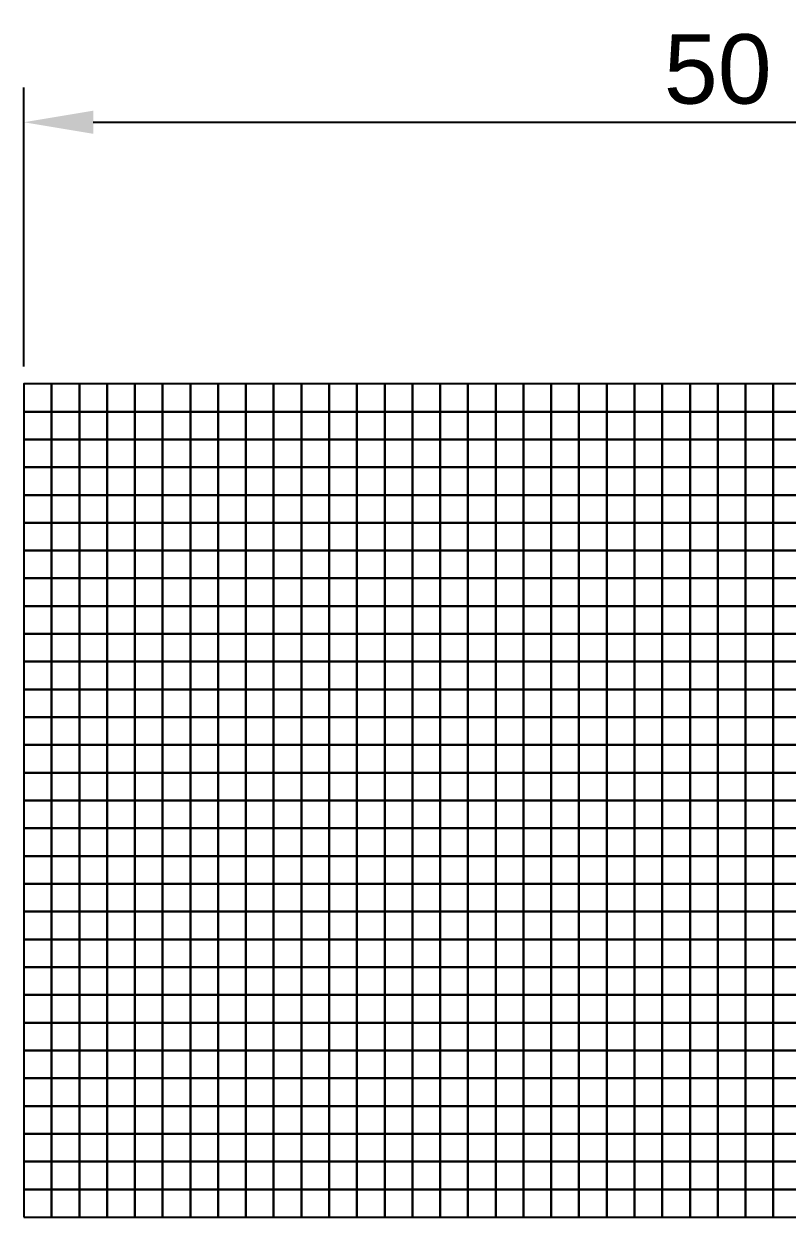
# Model space of a CAD drawing. Header units: millimetres. Extents: x -50 to 59, y 0 to 43.
# Drawn here: x -50 to -22.5, y 0 to 42.96 of the extents above; entities that cross this region are included whole.
import ezdxf

# ---------------------------------------------------------------- set-up
doc = ezdxf.new("R2010")
doc.units = ezdxf.units.MM
doc.layers.add('dims', color=9, linetype='Continuous')
doc.layers.add('soil_sand', color=2, linetype='Continuous')
doc.styles.get("Standard").update_dxf_attribs({"font": 'arial.ttf'})
doc.dimstyles.new('ISO-25', dxfattribs={"dimtxt": 2.5, "dimasz": 2.5, "dimexe": 1.25, "dimexo": 0.625, "dimtad": 1, "dimtxsty": 'Standard', "dimcen": 2.5, "dimadec": 0, "dimazin": 0, "dimtfac": 1, "dimtmove": 0, "dimatfit": 3, "dimfxl": 1, "dimarcsym": 0})

# ---------------------------------------------------------------- blocks, each defined once
blk = doc.blocks.new('*D3')
at = {"layer": 'Defpoints', "color": 0, "transparency": 16777216}
for p in [(0, 39.421), (-50, 30), (0, 30)]:
    blk.add_point(p, dxfattribs=at)
at = {"layer": 'dims', "color": 0, "lineweight": -2, "transparency": 16777216}
for p, q in [((-50, 30.625), (-50, 40.671)), ((0, 30.625), (0, 40.671)), ((-47.5, 39.421), (-2.5, 39.421))]:
    blk.add_line(p, q, dxfattribs=at)
at = {"layer": 'dims', "color": 0, "transparency": 16777216}
for points in [[(-47.5, 39.838), (-47.5, 39.004), (-50, 39.421)], [(-2.5, 39.838), (-2.5, 39.004), (0, 39.421)]]:
    blk.add_solid(points, dxfattribs=at)
at = {"layer": 'dims', "color": 0, "transparency": 16777216, "insert": (-25, 41.323), "char_height": 2.5, "attachment_point": 5}
blk.add_mtext('50', dxfattribs=at)

msp = doc.modelspace()

# ---------------------------------------------------------------- linework, layer by layer
at = {"layer": 'soil_sand'}
for points in [[(-50, 29), (-49, 29), (-49, 30), (-50, 30)], [(-49, 29), (-48, 29), (-48, 30), (-49, 30)], [(-48, 29), (-47, 29), (-47, 30), (-48, 30)], [(-47, 29), (-46, 29), (-46, 30), (-47, 30)], [(-46, 29), (-45, 29), (-45, 30), (-46, 30)], [(-45, 29), (-44, 29), (-44, 30), (-45, 30)], [(-44, 29), (-43, 29), (-43, 30), (-44, 30)], [(-43, 29), (-42, 29), (-42, 30), (-43, 30)], [(-42, 29), (-41, 29), (-41, 30), (-42, 30)], [(-41, 29), (-40, 29), (-40, 30), (-41, 30)], [(-40, 29), (-39, 29), (-39, 30), (-40, 30)], [(-39, 29), (-38, 29), (-38, 30), (-39, 30)], [(-38, 29), (-37, 29), (-37, 30), (-38, 30)], [(-37, 29), (-36, 29), (-36, 30), (-37, 30)], [(-36, 29), (-35, 29), (-35, 30), (-36, 30)], [(-35, 29), (-34, 29), (-34, 30), (-35, 30)], [(-34, 29), (-33, 29), (-33, 30), (-34, 30)], [(-33, 29), (-32, 29), (-32, 30), (-33, 30)], [(-32, 29), (-31, 29), (-31, 30), (-32, 30)], [(-31, 29), (-30, 29), (-30, 30), (-31, 30)], [(-30, 29), (-29, 29), (-29, 30), (-30, 30)], [(-29, 29), (-28, 29), (-28, 30), (-29, 30)], [(-28, 29), (-27, 29), (-27, 30), (-28, 30)], [(-27, 29), (-26, 29), (-26, 30), (-27, 30)], [(-26, 29), (-25, 29), (-25, 30), (-26, 30)], [(-25, 29), (-24, 29), (-24, 30), (-25, 30)], [(-24, 29), (-23, 29), (-23, 30), (-24, 30)], [(-23, 29), (-22, 29), (-22, 30), (-23, 30)], [(-50, 28), (-49, 28), (-49, 29), (-50, 29)], [(-49, 28), (-48, 28), (-48, 29), (-49, 29)], [(-48, 28), (-47, 28), (-47, 29), (-48, 29)], [(-47, 28), (-46, 28), (-46, 29), (-47, 29)], [(-46, 28), (-45, 28), (-45, 29), (-46, 29)], [(-45, 28), (-44, 28), (-44, 29), (-45, 29)], [(-44, 28), (-43, 28), (-43, 29), (-44, 29)], [(-43, 28), (-42, 28), (-42, 29), (-43, 29)], [(-42, 28), (-41, 28), (-41, 29), (-42, 29)], [(-41, 28), (-40, 28), (-40, 29), (-41, 29)], [(-40, 28), (-39, 28), (-39, 29), (-40, 29)], [(-39, 28), (-38, 28), (-38, 29), (-39, 29)], [(-38, 28), (-37, 28), (-37, 29), (-38, 29)], [(-37, 28), (-36, 28), (-36, 29), (-37, 29)], [(-36, 28), (-35, 28), (-35, 29), (-36, 29)], [(-35, 28), (-34, 28), (-34, 29), (-35, 29)], [(-34, 28), (-33, 28), (-33, 29), (-34, 29)], [(-33, 28), (-32, 28), (-32, 29), (-33, 29)], [(-32, 28), (-31, 28), (-31, 29), (-32, 29)], [(-31, 28), (-30, 28), (-30, 29), (-31, 29)], [(-30, 28), (-29, 28), (-29, 29), (-30, 29)], [(-29, 28), (-28, 28), (-28, 29), (-29, 29)], [(-28, 28), (-27, 28), (-27, 29), (-28, 29)], [(-27, 28), (-26, 28), (-26, 29), (-27, 29)], [(-26, 28), (-25, 28), (-25, 29), (-26, 29)], [(-25, 28), (-24, 28), (-24, 29), (-25, 29)], [(-24, 28), (-23, 28), (-23, 29), (-24, 29)], [(-23, 28), (-22, 28), (-22, 29), (-23, 29)], [(-50, 27), (-49, 27), (-49, 28), (-50, 28)], [(-49, 27), (-48, 27), (-48, 28), (-49, 28)], [(-48, 27), (-47, 27), (-47, 28), (-48, 28)], [(-47, 27), (-46, 27), (-46, 28), (-47, 28)], [(-46, 27), (-45, 27), (-45, 28), (-46, 28)], [(-45, 27), (-44, 27), (-44, 28), (-45, 28)], [(-44, 27), (-43, 27), (-43, 28), (-44, 28)], [(-43, 27), (-42, 27), (-42, 28), (-43, 28)], [(-42, 27), (-41, 27), (-41, 28), (-42, 28)], [(-41, 27), (-40, 27), (-40, 28), (-41, 28)], [(-40, 27), (-39, 27), (-39, 28), (-40, 28)], [(-39, 27), (-38, 27), (-38, 28), (-39, 28)], [(-38, 27), (-37, 27), (-37, 28), (-38, 28)], [(-37, 27), (-36, 27), (-36, 28), (-37, 28)], [(-36, 27), (-35, 27), (-35, 28), (-36, 28)], [(-35, 27), (-34, 27), (-34, 28), (-35, 28)], [(-34, 27), (-33, 27), (-33, 28), (-34, 28)], [(-33, 27), (-32, 27), (-32, 28), (-33, 28)], [(-32, 27), (-31, 27), (-31, 28), (-32, 28)], [(-31, 27), (-30, 27), (-30, 28), (-31, 28)], [(-30, 27), (-29, 27), (-29, 28), (-30, 28)], [(-29, 27), (-28, 27), (-28, 28), (-29, 28)], [(-28, 27), (-27, 27), (-27, 28), (-28, 28)], [(-27, 27), (-26, 27), (-26, 28), (-27, 28)], [(-26, 27), (-25, 27), (-25, 28), (-26, 28)], [(-25, 27), (-24, 27), (-24, 28), (-25, 28)], [(-24, 27), (-23, 27), (-23, 28), (-24, 28)], [(-23, 27), (-22, 27), (-22, 28), (-23, 28)], [(-50, 26), (-49, 26), (-49, 27), (-50, 27)], [(-49, 26), (-48, 26), (-48, 27), (-49, 27)], [(-48, 26), (-47, 26), (-47, 27), (-48, 27)], [(-47, 26), (-46, 26), (-46, 27), (-47, 27)], [(-46, 26), (-45, 26), (-45, 27), (-46, 27)], [(-45, 26), (-44, 26), (-44, 27), (-45, 27)], [(-44, 26), (-43, 26), (-43, 27), (-44, 27)], [(-43, 26), (-42, 26), (-42, 27), (-43, 27)], [(-42, 26), (-41, 26), (-41, 27), (-42, 27)], [(-41, 26), (-40, 26), (-40, 27), (-41, 27)], [(-40, 26), (-39, 26), (-39, 27), (-40, 27)], [(-39, 26), (-38, 26), (-38, 27), (-39, 27)], [(-38, 26), (-37, 26), (-37, 27), (-38, 27)], [(-37, 26), (-36, 26), (-36, 27), (-37, 27)], [(-36, 26), (-35, 26), (-35, 27), (-36, 27)], [(-35, 26), (-34, 26), (-34, 27), (-35, 27)], [(-34, 26), (-33, 26), (-33, 27), (-34, 27)], [(-33, 26), (-32, 26), (-32, 27), (-33, 27)], [(-32, 26), (-31, 26), (-31, 27), (-32, 27)], [(-31, 26), (-30, 26), (-30, 27), (-31, 27)], [(-30, 26), (-29, 26), (-29, 27), (-30, 27)], [(-29, 26), (-28, 26), (-28, 27), (-29, 27)], [(-28, 26), (-27, 26), (-27, 27), (-28, 27)], [(-27, 26), (-26, 26), (-26, 27), (-27, 27)], [(-26, 26), (-25, 26), (-25, 27), (-26, 27)], [(-25, 26), (-24, 26), (-24, 27), (-25, 27)], [(-24, 26), (-23, 26), (-23, 27), (-24, 27)], [(-23, 26), (-22, 26), (-22, 27), (-23, 27)], [(-50, 25), (-49, 25), (-49, 26), (-50, 26)], [(-49, 25), (-48, 25), (-48, 26), (-49, 26)], [(-48, 25), (-47, 25), (-47, 26), (-48, 26)], [(-47, 25), (-46, 25), (-46, 26), (-47, 26)], [(-46, 25), (-45, 25), (-45, 26), (-46, 26)], [(-45, 25), (-44, 25), (-44, 26), (-45, 26)], [(-44, 25), (-43, 25), (-43, 26), (-44, 26)], [(-43, 25), (-42, 25), (-42, 26), (-43, 26)], [(-42, 25), (-41, 25), (-41, 26), (-42, 26)], [(-41, 25), (-40, 25), (-40, 26), (-41, 26)], [(-40, 25), (-39, 25), (-39, 26), (-40, 26)], [(-39, 25), (-38, 25), (-38, 26), (-39, 26)], [(-38, 25), (-37, 25), (-37, 26), (-38, 26)], [(-37, 25), (-36, 25), (-36, 26), (-37, 26)], [(-36, 25), (-35, 25), (-35, 26), (-36, 26)], [(-35, 25), (-34, 25), (-34, 26), (-35, 26)], [(-34, 25), (-33, 25), (-33, 26), (-34, 26)], [(-33, 25), (-32, 25), (-32, 26), (-33, 26)], [(-32, 25), (-31, 25), (-31, 26), (-32, 26)], [(-31, 25), (-30, 25), (-30, 26), (-31, 26)], [(-30, 25), (-29, 25), (-29, 26), (-30, 26)], [(-29, 25), (-28, 25), (-28, 26), (-29, 26)], [(-28, 25), (-27, 25), (-27, 26), (-28, 26)], [(-27, 25), (-26, 25), (-26, 26), (-27, 26)], [(-26, 25), (-25, 25), (-25, 26), (-26, 26)], [(-25, 25), (-24, 25), (-24, 26), (-25, 26)], [(-24, 25), (-23, 25), (-23, 26), (-24, 26)], [(-23, 25), (-22, 25), (-22, 26), (-23, 26)], [(-50, 24), (-49, 24), (-49, 25), (-50, 25)], [(-49, 24), (-48, 24), (-48, 25), (-49, 25)], [(-48, 24), (-47, 24), (-47, 25), (-48, 25)], [(-47, 24), (-46, 24), (-46, 25), (-47, 25)], [(-46, 24), (-45, 24), (-45, 25), (-46, 25)], [(-45, 24), (-44, 24), (-44, 25), (-45, 25)], [(-44, 24), (-43, 24), (-43, 25), (-44, 25)], [(-43, 24), (-42, 24), (-42, 25), (-43, 25)], [(-42, 24), (-41, 24), (-41, 25), (-42, 25)], [(-41, 24), (-40, 24), (-40, 25), (-41, 25)], [(-40, 24), (-39, 24), (-39, 25), (-40, 25)], [(-39, 24), (-38, 24), (-38, 25), (-39, 25)], [(-38, 24), (-37, 24), (-37, 25), (-38, 25)], [(-37, 24), (-36, 24), (-36, 25), (-37, 25)], [(-36, 24), (-35, 24), (-35, 25), (-36, 25)], [(-35, 24), (-34, 24), (-34, 25), (-35, 25)], [(-34, 24), (-33, 24), (-33, 25), (-34, 25)], [(-33, 24), (-32, 24), (-32, 25), (-33, 25)], [(-32, 24), (-31, 24), (-31, 25), (-32, 25)], [(-31, 24), (-30, 24), (-30, 25), (-31, 25)], [(-30, 24), (-29, 24), (-29, 25), (-30, 25)], [(-29, 24), (-28, 24), (-28, 25), (-29, 25)], [(-28, 24), (-27, 24), (-27, 25), (-28, 25)], [(-27, 24), (-26, 24), (-26, 25), (-27, 25)], [(-26, 24), (-25, 24), (-25, 25), (-26, 25)], [(-25, 24), (-24, 24), (-24, 25), (-25, 25)], [(-24, 24), (-23, 24), (-23, 25), (-24, 25)], [(-23, 24), (-22, 24), (-22, 25), (-23, 25)], [(-50, 23), (-49, 23), (-49, 24), (-50, 24)], [(-49, 23), (-48, 23), (-48, 24), (-49, 24)], [(-48, 23), (-47, 23), (-47, 24), (-48, 24)], [(-47, 23), (-46, 23), (-46, 24), (-47, 24)], [(-46, 23), (-45, 23), (-45, 24), (-46, 24)], [(-45, 23), (-44, 23), (-44, 24), (-45, 24)], [(-44, 23), (-43, 23), (-43, 24), (-44, 24)], [(-43, 23), (-42, 23), (-42, 24), (-43, 24)], [(-42, 23), (-41, 23), (-41, 24), (-42, 24)], [(-41, 23), (-40, 23), (-40, 24), (-41, 24)], [(-40, 23), (-39, 23), (-39, 24), (-40, 24)], [(-39, 23), (-38, 23), (-38, 24), (-39, 24)], [(-38, 23), (-37, 23), (-37, 24), (-38, 24)], [(-37, 23), (-36, 23), (-36, 24), (-37, 24)], [(-36, 23), (-35, 23), (-35, 24), (-36, 24)], [(-35, 23), (-34, 23), (-34, 24), (-35, 24)], [(-34, 23), (-33, 23), (-33, 24), (-34, 24)], [(-33, 23), (-32, 23), (-32, 24), (-33, 24)], [(-32, 23), (-31, 23), (-31, 24), (-32, 24)], [(-31, 23), (-30, 23), (-30, 24), (-31, 24)], [(-30, 23), (-29, 23), (-29, 24), (-30, 24)], [(-29, 23), (-28, 23), (-28, 24), (-29, 24)], [(-28, 23), (-27, 23), (-27, 24), (-28, 24)], [(-27, 23), (-26, 23), (-26, 24), (-27, 24)], [(-26, 23), (-25, 23), (-25, 24), (-26, 24)], [(-25, 23), (-24, 23), (-24, 24), (-25, 24)], [(-24, 23), (-23, 23), (-23, 24), (-24, 24)], [(-23, 23), (-22, 23), (-22, 24), (-23, 24)], [(-50, 22), (-49, 22), (-49, 23), (-50, 23)], [(-49, 22), (-48, 22), (-48, 23), (-49, 23)], [(-48, 22), (-47, 22), (-47, 23), (-48, 23)], [(-47, 22), (-46, 22), (-46, 23), (-47, 23)], [(-46, 22), (-45, 22), (-45, 23), (-46, 23)], [(-45, 22), (-44, 22), (-44, 23), (-45, 23)], [(-44, 22), (-43, 22), (-43, 23), (-44, 23)], [(-43, 22), (-42, 22), (-42, 23), (-43, 23)], [(-42, 22), (-41, 22), (-41, 23), (-42, 23)], [(-41, 22), (-40, 22), (-40, 23), (-41, 23)], [(-40, 22), (-39, 22), (-39, 23), (-40, 23)], [(-39, 22), (-38, 22), (-38, 23), (-39, 23)], [(-38, 22), (-37, 22), (-37, 23), (-38, 23)], [(-37, 22), (-36, 22), (-36, 23), (-37, 23)], [(-36, 22), (-35, 22), (-35, 23), (-36, 23)], [(-35, 22), (-34, 22), (-34, 23), (-35, 23)], [(-34, 22), (-33, 22), (-33, 23), (-34, 23)], [(-33, 22), (-32, 22), (-32, 23), (-33, 23)], [(-32, 22), (-31, 22), (-31, 23), (-32, 23)], [(-31, 22), (-30, 22), (-30, 23), (-31, 23)], [(-30, 22), (-29, 22), (-29, 23), (-30, 23)], [(-29, 22), (-28, 22), (-28, 23), (-29, 23)], [(-28, 22), (-27, 22), (-27, 23), (-28, 23)], [(-27, 22), (-26, 22), (-26, 23), (-27, 23)], [(-26, 22), (-25, 22), (-25, 23), (-26, 23)], [(-25, 22), (-24, 22), (-24, 23), (-25, 23)], [(-24, 22), (-23, 22), (-23, 23), (-24, 23)], [(-23, 22), (-22, 22), (-22, 23), (-23, 23)], [(-50, 21), (-49, 21), (-49, 22), (-50, 22)], [(-49, 21), (-48, 21), (-48, 22), (-49, 22)], [(-48, 21), (-47, 21), (-47, 22), (-48, 22)], [(-47, 21), (-46, 21), (-46, 22), (-47, 22)], [(-46, 21), (-45, 21), (-45, 22), (-46, 22)], [(-45, 21), (-44, 21), (-44, 22), (-45, 22)], [(-44, 21), (-43, 21), (-43, 22), (-44, 22)], [(-43, 21), (-42, 21), (-42, 22), (-43, 22)], [(-42, 21), (-41, 21), (-41, 22), (-42, 22)], [(-41, 21), (-40, 21), (-40, 22), (-41, 22)], [(-40, 21), (-39, 21), (-39, 22), (-40, 22)], [(-39, 21), (-38, 21), (-38, 22), (-39, 22)], [(-38, 21), (-37, 21), (-37, 22), (-38, 22)], [(-37, 21), (-36, 21), (-36, 22), (-37, 22)], [(-36, 21), (-35, 21), (-35, 22), (-36, 22)], [(-35, 21), (-34, 21), (-34, 22), (-35, 22)], [(-34, 21), (-33, 21), (-33, 22), (-34, 22)], [(-33, 21), (-32, 21), (-32, 22), (-33, 22)], [(-32, 21), (-31, 21), (-31, 22), (-32, 22)], [(-31, 21), (-30, 21), (-30, 22), (-31, 22)], [(-30, 21), (-29, 21), (-29, 22), (-30, 22)], [(-29, 21), (-28, 21), (-28, 22), (-29, 22)], [(-28, 21), (-27, 21), (-27, 22), (-28, 22)], [(-27, 21), (-26, 21), (-26, 22), (-27, 22)], [(-26, 21), (-25, 21), (-25, 22), (-26, 22)], [(-25, 21), (-24, 21), (-24, 22), (-25, 22)], [(-24, 21), (-23, 21), (-23, 22), (-24, 22)], [(-23, 21), (-22, 21), (-22, 22), (-23, 22)], [(-50, 20), (-49, 20), (-49, 21), (-50, 21)], [(-49, 20), (-48, 20), (-48, 21), (-49, 21)], [(-48, 20), (-47, 20), (-47, 21), (-48, 21)], [(-47, 20), (-46, 20), (-46, 21), (-47, 21)], [(-46, 20), (-45, 20), (-45, 21), (-46, 21)], [(-45, 20), (-44, 20), (-44, 21), (-45, 21)], [(-44, 20), (-43, 20), (-43, 21), (-44, 21)], [(-43, 20), (-42, 20), (-42, 21), (-43, 21)], [(-42, 20), (-41, 20), (-41, 21), (-42, 21)], [(-41, 20), (-40, 20), (-40, 21), (-41, 21)], [(-40, 20), (-39, 20), (-39, 21), (-40, 21)], [(-39, 20), (-38, 20), (-38, 21), (-39, 21)], [(-38, 20), (-37, 20), (-37, 21), (-38, 21)], [(-37, 20), (-36, 20), (-36, 21), (-37, 21)], [(-36, 20), (-35, 20), (-35, 21), (-36, 21)], [(-35, 20), (-34, 20), (-34, 21), (-35, 21)], [(-34, 20), (-33, 20), (-33, 21), (-34, 21)], [(-33, 20), (-32, 20), (-32, 21), (-33, 21)], [(-32, 20), (-31, 20), (-31, 21), (-32, 21)], [(-31, 20), (-30, 20), (-30, 21), (-31, 21)], [(-30, 20), (-29, 20), (-29, 21), (-30, 21)], [(-29, 20), (-28, 20), (-28, 21), (-29, 21)], [(-28, 20), (-27, 20), (-27, 21), (-28, 21)], [(-27, 20), (-26, 20), (-26, 21), (-27, 21)], [(-26, 20), (-25, 20), (-25, 21), (-26, 21)], [(-25, 20), (-24, 20), (-24, 21), (-25, 21)], [(-24, 20), (-23, 20), (-23, 21), (-24, 21)], [(-23, 20), (-22, 20), (-22, 21), (-23, 21)], [(-50, 19), (-49, 19), (-49, 20), (-50, 20)], [(-49, 19), (-48, 19), (-48, 20), (-49, 20)], [(-48, 19), (-47, 19), (-47, 20), (-48, 20)], [(-47, 19), (-46, 19), (-46, 20), (-47, 20)], [(-46, 19), (-45, 19), (-45, 20), (-46, 20)], [(-45, 19), (-44, 19), (-44, 20), (-45, 20)], [(-44, 19), (-43, 19), (-43, 20), (-44, 20)], [(-43, 19), (-42, 19), (-42, 20), (-43, 20)], [(-42, 19), (-41, 19), (-41, 20), (-42, 20)], [(-41, 19), (-40, 19), (-40, 20), (-41, 20)], [(-40, 19), (-39, 19), (-39, 20), (-40, 20)], [(-39, 19), (-38, 19), (-38, 20), (-39, 20)], [(-38, 19), (-37, 19), (-37, 20), (-38, 20)], [(-37, 19), (-36, 19), (-36, 20), (-37, 20)], [(-36, 19), (-35, 19), (-35, 20), (-36, 20)], [(-35, 19), (-34, 19), (-34, 20), (-35, 20)], [(-34, 19), (-33, 19), (-33, 20), (-34, 20)], [(-33, 19), (-32, 19), (-32, 20), (-33, 20)], [(-32, 19), (-31, 19), (-31, 20), (-32, 20)], [(-31, 19), (-30, 19), (-30, 20), (-31, 20)], [(-30, 19), (-29, 19), (-29, 20), (-30, 20)], [(-29, 19), (-28, 19), (-28, 20), (-29, 20)], [(-28, 19), (-27, 19), (-27, 20), (-28, 20)], [(-27, 19), (-26, 19), (-26, 20), (-27, 20)], [(-26, 19), (-25, 19), (-25, 20), (-26, 20)], [(-25, 19), (-24, 19), (-24, 20), (-25, 20)], [(-24, 19), (-23, 19), (-23, 20), (-24, 20)], [(-23, 19), (-22, 19), (-22, 20), (-23, 20)], [(-50, 18), (-49, 18), (-49, 19), (-50, 19)], [(-49, 18), (-48, 18), (-48, 19), (-49, 19)], [(-48, 18), (-47, 18), (-47, 19), (-48, 19)], [(-47, 18), (-46, 18), (-46, 19), (-47, 19)], [(-46, 18), (-45, 18), (-45, 19), (-46, 19)], [(-45, 18), (-44, 18), (-44, 19), (-45, 19)], [(-44, 18), (-43, 18), (-43, 19), (-44, 19)], [(-43, 18), (-42, 18), (-42, 19), (-43, 19)], [(-42, 18), (-41, 18), (-41, 19), (-42, 19)], [(-41, 18), (-40, 18), (-40, 19), (-41, 19)], [(-40, 18), (-39, 18), (-39, 19), (-40, 19)], [(-39, 18), (-38, 18), (-38, 19), (-39, 19)], [(-38, 18), (-37, 18), (-37, 19), (-38, 19)], [(-37, 18), (-36, 18), (-36, 19), (-37, 19)], [(-36, 18), (-35, 18), (-35, 19), (-36, 19)], [(-35, 18), (-34, 18), (-34, 19), (-35, 19)], [(-34, 18), (-33, 18), (-33, 19), (-34, 19)], [(-33, 18), (-32, 18), (-32, 19), (-33, 19)], [(-32, 18), (-31, 18), (-31, 19), (-32, 19)], [(-31, 18), (-30, 18), (-30, 19), (-31, 19)], [(-30, 18), (-29, 18), (-29, 19), (-30, 19)], [(-29, 18), (-28, 18), (-28, 19), (-29, 19)], [(-28, 18), (-27, 18), (-27, 19), (-28, 19)], [(-27, 18), (-26, 18), (-26, 19), (-27, 19)], [(-26, 18), (-25, 18), (-25, 19), (-26, 19)], [(-25, 18), (-24, 18), (-24, 19), (-25, 19)], [(-24, 18), (-23, 18), (-23, 19), (-24, 19)], [(-23, 18), (-22, 18), (-22, 19), (-23, 19)], [(-50, 17), (-49, 17), (-49, 18), (-50, 18)], [(-49, 17), (-48, 17), (-48, 18), (-49, 18)], [(-48, 17), (-47, 17), (-47, 18), (-48, 18)], [(-47, 17), (-46, 17), (-46, 18), (-47, 18)], [(-46, 17), (-45, 17), (-45, 18), (-46, 18)], [(-45, 17), (-44, 17), (-44, 18), (-45, 18)], [(-44, 17), (-43, 17), (-43, 18), (-44, 18)], [(-43, 17), (-42, 17), (-42, 18), (-43, 18)], [(-42, 17), (-41, 17), (-41, 18), (-42, 18)], [(-41, 17), (-40, 17), (-40, 18), (-41, 18)], [(-40, 17), (-39, 17), (-39, 18), (-40, 18)], [(-39, 17), (-38, 17), (-38, 18), (-39, 18)], [(-38, 17), (-37, 17), (-37, 18), (-38, 18)], [(-37, 17), (-36, 17), (-36, 18), (-37, 18)], [(-36, 17), (-35, 17), (-35, 18), (-36, 18)], [(-35, 17), (-34, 17), (-34, 18), (-35, 18)], [(-34, 17), (-33, 17), (-33, 18), (-34, 18)], [(-33, 17), (-32, 17), (-32, 18), (-33, 18)], [(-32, 17), (-31, 17), (-31, 18), (-32, 18)], [(-31, 17), (-30, 17), (-30, 18), (-31, 18)], [(-30, 17), (-29, 17), (-29, 18), (-30, 18)], [(-29, 17), (-28, 17), (-28, 18), (-29, 18)], [(-28, 17), (-27, 17), (-27, 18), (-28, 18)], [(-27, 17), (-26, 17), (-26, 18), (-27, 18)], [(-26, 17), (-25, 17), (-25, 18), (-26, 18)], [(-25, 17), (-24, 17), (-24, 18), (-25, 18)], [(-24, 17), (-23, 17), (-23, 18), (-24, 18)], [(-23, 17), (-22, 17), (-22, 18), (-23, 18)], [(-50, 16), (-49, 16), (-49, 17), (-50, 17)], [(-49, 16), (-48, 16), (-48, 17), (-49, 17)], [(-48, 16), (-47, 16), (-47, 17), (-48, 17)], [(-47, 16), (-46, 16), (-46, 17), (-47, 17)], [(-46, 16), (-45, 16), (-45, 17), (-46, 17)], [(-45, 16), (-44, 16), (-44, 17), (-45, 17)], [(-44, 16), (-43, 16), (-43, 17), (-44, 17)], [(-43, 16), (-42, 16), (-42, 17), (-43, 17)], [(-42, 16), (-41, 16), (-41, 17), (-42, 17)], [(-41, 16), (-40, 16), (-40, 17), (-41, 17)], [(-40, 16), (-39, 16), (-39, 17), (-40, 17)], [(-39, 16), (-38, 16), (-38, 17), (-39, 17)], [(-38, 16), (-37, 16), (-37, 17), (-38, 17)], [(-37, 16), (-36, 16), (-36, 17), (-37, 17)], [(-36, 16), (-35, 16), (-35, 17), (-36, 17)], [(-35, 16), (-34, 16), (-34, 17), (-35, 17)], [(-34, 16), (-33, 16), (-33, 17), (-34, 17)], [(-33, 16), (-32, 16), (-32, 17), (-33, 17)], [(-32, 16), (-31, 16), (-31, 17), (-32, 17)], [(-31, 16), (-30, 16), (-30, 17), (-31, 17)], [(-30, 16), (-29, 16), (-29, 17), (-30, 17)], [(-29, 16), (-28, 16), (-28, 17), (-29, 17)], [(-28, 16), (-27, 16), (-27, 17), (-28, 17)], [(-27, 16), (-26, 16), (-26, 17), (-27, 17)], [(-26, 16), (-25, 16), (-25, 17), (-26, 17)], [(-25, 16), (-24, 16), (-24, 17), (-25, 17)], [(-24, 16), (-23, 16), (-23, 17), (-24, 17)], [(-23, 16), (-22, 16), (-22, 17), (-23, 17)], [(-50, 15), (-49, 15), (-49, 16), (-50, 16)], [(-49, 15), (-48, 15), (-48, 16), (-49, 16)], [(-48, 15), (-47, 15), (-47, 16), (-48, 16)], [(-47, 15), (-46, 15), (-46, 16), (-47, 16)], [(-46, 15), (-45, 15), (-45, 16), (-46, 16)], [(-45, 15), (-44, 15), (-44, 16), (-45, 16)], [(-44, 15), (-43, 15), (-43, 16), (-44, 16)], [(-43, 15), (-42, 15), (-42, 16), (-43, 16)], [(-42, 15), (-41, 15), (-41, 16), (-42, 16)], [(-41, 15), (-40, 15), (-40, 16), (-41, 16)], [(-40, 15), (-39, 15), (-39, 16), (-40, 16)], [(-39, 15), (-38, 15), (-38, 16), (-39, 16)], [(-38, 15), (-37, 15), (-37, 16), (-38, 16)], [(-37, 15), (-36, 15), (-36, 16), (-37, 16)], [(-36, 15), (-35, 15), (-35, 16), (-36, 16)], [(-35, 15), (-34, 15), (-34, 16), (-35, 16)], [(-34, 15), (-33, 15), (-33, 16), (-34, 16)], [(-33, 15), (-32, 15), (-32, 16), (-33, 16)], [(-32, 15), (-31, 15), (-31, 16), (-32, 16)], [(-31, 15), (-30, 15), (-30, 16), (-31, 16)], [(-30, 15), (-29, 15), (-29, 16), (-30, 16)], [(-29, 15), (-28, 15), (-28, 16), (-29, 16)], [(-28, 15), (-27, 15), (-27, 16), (-28, 16)], [(-27, 15), (-26, 15), (-26, 16), (-27, 16)], [(-26, 15), (-25, 15), (-25, 16), (-26, 16)], [(-25, 15), (-24, 15), (-24, 16), (-25, 16)], [(-24, 15), (-23, 15), (-23, 16), (-24, 16)], [(-23, 15), (-22, 15), (-22, 16), (-23, 16)], [(-50, 14), (-49, 14), (-49, 15), (-50, 15)], [(-49, 14), (-48, 14), (-48, 15), (-49, 15)], [(-48, 14), (-47, 14), (-47, 15), (-48, 15)], [(-47, 14), (-46, 14), (-46, 15), (-47, 15)], [(-46, 14), (-45, 14), (-45, 15), (-46, 15)], [(-45, 14), (-44, 14), (-44, 15), (-45, 15)], [(-44, 14), (-43, 14), (-43, 15), (-44, 15)], [(-43, 14), (-42, 14), (-42, 15), (-43, 15)], [(-42, 14), (-41, 14), (-41, 15), (-42, 15)], [(-41, 14), (-40, 14), (-40, 15), (-41, 15)], [(-40, 14), (-39, 14), (-39, 15), (-40, 15)], [(-39, 14), (-38, 14), (-38, 15), (-39, 15)], [(-38, 14), (-37, 14), (-37, 15), (-38, 15)], [(-37, 14), (-36, 14), (-36, 15), (-37, 15)], [(-36, 14), (-35, 14), (-35, 15), (-36, 15)], [(-35, 14), (-34, 14), (-34, 15), (-35, 15)], [(-34, 14), (-33, 14), (-33, 15), (-34, 15)], [(-33, 14), (-32, 14), (-32, 15), (-33, 15)], [(-32, 14), (-31, 14), (-31, 15), (-32, 15)], [(-31, 14), (-30, 14), (-30, 15), (-31, 15)], [(-30, 14), (-29, 14), (-29, 15), (-30, 15)], [(-29, 14), (-28, 14), (-28, 15), (-29, 15)], [(-28, 14), (-27, 14), (-27, 15), (-28, 15)], [(-27, 14), (-26, 14), (-26, 15), (-27, 15)], [(-26, 14), (-25, 14), (-25, 15), (-26, 15)], [(-25, 14), (-24, 14), (-24, 15), (-25, 15)], [(-24, 14), (-23, 14), (-23, 15), (-24, 15)], [(-23, 14), (-22, 14), (-22, 15), (-23, 15)], [(-50, 13), (-49, 13), (-49, 14), (-50, 14)], [(-49, 13), (-48, 13), (-48, 14), (-49, 14)], [(-48, 13), (-47, 13), (-47, 14), (-48, 14)], [(-47, 13), (-46, 13), (-46, 14), (-47, 14)], [(-46, 13), (-45, 13), (-45, 14), (-46, 14)], [(-45, 13), (-44, 13), (-44, 14), (-45, 14)], [(-44, 13), (-43, 13), (-43, 14), (-44, 14)], [(-43, 13), (-42, 13), (-42, 14), (-43, 14)], [(-42, 13), (-41, 13), (-41, 14), (-42, 14)], [(-41, 13), (-40, 13), (-40, 14), (-41, 14)], [(-40, 13), (-39, 13), (-39, 14), (-40, 14)], [(-39, 13), (-38, 13), (-38, 14), (-39, 14)], [(-38, 13), (-37, 13), (-37, 14), (-38, 14)], [(-37, 13), (-36, 13), (-36, 14), (-37, 14)], [(-36, 13), (-35, 13), (-35, 14), (-36, 14)], [(-35, 13), (-34, 13), (-34, 14), (-35, 14)], [(-34, 13), (-33, 13), (-33, 14), (-34, 14)], [(-33, 13), (-32, 13), (-32, 14), (-33, 14)], [(-32, 13), (-31, 13), (-31, 14), (-32, 14)], [(-31, 13), (-30, 13), (-30, 14), (-31, 14)], [(-30, 13), (-29, 13), (-29, 14), (-30, 14)], [(-29, 13), (-28, 13), (-28, 14), (-29, 14)], [(-28, 13), (-27, 13), (-27, 14), (-28, 14)], [(-27, 13), (-26, 13), (-26, 14), (-27, 14)], [(-26, 13), (-25, 13), (-25, 14), (-26, 14)], [(-25, 13), (-24, 13), (-24, 14), (-25, 14)], [(-24, 13), (-23, 13), (-23, 14), (-24, 14)], [(-23, 13), (-22, 13), (-22, 14), (-23, 14)], [(-50, 12), (-49, 12), (-49, 13), (-50, 13)], [(-49, 12), (-48, 12), (-48, 13), (-49, 13)], [(-48, 12), (-47, 12), (-47, 13), (-48, 13)], [(-47, 12), (-46, 12), (-46, 13), (-47, 13)], [(-46, 12), (-45, 12), (-45, 13), (-46, 13)], [(-45, 12), (-44, 12), (-44, 13), (-45, 13)], [(-44, 12), (-43, 12), (-43, 13), (-44, 13)], [(-43, 12), (-42, 12), (-42, 13), (-43, 13)], [(-42, 12), (-41, 12), (-41, 13), (-42, 13)], [(-41, 12), (-40, 12), (-40, 13), (-41, 13)], [(-40, 12), (-39, 12), (-39, 13), (-40, 13)], [(-39, 12), (-38, 12), (-38, 13), (-39, 13)], [(-38, 12), (-37, 12), (-37, 13), (-38, 13)], [(-37, 12), (-36, 12), (-36, 13), (-37, 13)], [(-36, 12), (-35, 12), (-35, 13), (-36, 13)], [(-35, 12), (-34, 12), (-34, 13), (-35, 13)], [(-34, 12), (-33, 12), (-33, 13), (-34, 13)], [(-33, 12), (-32, 12), (-32, 13), (-33, 13)], [(-32, 12), (-31, 12), (-31, 13), (-32, 13)], [(-31, 12), (-30, 12), (-30, 13), (-31, 13)], [(-30, 12), (-29, 12), (-29, 13), (-30, 13)], [(-29, 12), (-28, 12), (-28, 13), (-29, 13)], [(-28, 12), (-27, 12), (-27, 13), (-28, 13)], [(-27, 12), (-26, 12), (-26, 13), (-27, 13)], [(-26, 12), (-25, 12), (-25, 13), (-26, 13)], [(-25, 12), (-24, 12), (-24, 13), (-25, 13)], [(-24, 12), (-23, 12), (-23, 13), (-24, 13)], [(-23, 12), (-22, 12), (-22, 13), (-23, 13)], [(-50, 11), (-49, 11), (-49, 12), (-50, 12)], [(-49, 11), (-48, 11), (-48, 12), (-49, 12)], [(-48, 11), (-47, 11), (-47, 12), (-48, 12)], [(-47, 11), (-46, 11), (-46, 12), (-47, 12)], [(-46, 11), (-45, 11), (-45, 12), (-46, 12)], [(-45, 11), (-44, 11), (-44, 12), (-45, 12)], [(-44, 11), (-43, 11), (-43, 12), (-44, 12)], [(-43, 11), (-42, 11), (-42, 12), (-43, 12)], [(-42, 11), (-41, 11), (-41, 12), (-42, 12)], [(-41, 11), (-40, 11), (-40, 12), (-41, 12)], [(-40, 11), (-39, 11), (-39, 12), (-40, 12)], [(-39, 11), (-38, 11), (-38, 12), (-39, 12)], [(-38, 11), (-37, 11), (-37, 12), (-38, 12)], [(-37, 11), (-36, 11), (-36, 12), (-37, 12)], [(-36, 11), (-35, 11), (-35, 12), (-36, 12)], [(-35, 11), (-34, 11), (-34, 12), (-35, 12)], [(-34, 11), (-33, 11), (-33, 12), (-34, 12)], [(-33, 11), (-32, 11), (-32, 12), (-33, 12)], [(-32, 11), (-31, 11), (-31, 12), (-32, 12)], [(-31, 11), (-30, 11), (-30, 12), (-31, 12)], [(-30, 11), (-29, 11), (-29, 12), (-30, 12)], [(-29, 11), (-28, 11), (-28, 12), (-29, 12)], [(-28, 11), (-27, 11), (-27, 12), (-28, 12)], [(-27, 11), (-26, 11), (-26, 12), (-27, 12)], [(-26, 11), (-25, 11), (-25, 12), (-26, 12)], [(-25, 11), (-24, 11), (-24, 12), (-25, 12)], [(-24, 11), (-23, 11), (-23, 12), (-24, 12)], [(-23, 11), (-22, 11), (-22, 12), (-23, 12)], [(-50, 10), (-49, 10), (-49, 11), (-50, 11)], [(-49, 10), (-48, 10), (-48, 11), (-49, 11)], [(-48, 10), (-47, 10), (-47, 11), (-48, 11)], [(-47, 10), (-46, 10), (-46, 11), (-47, 11)], [(-46, 10), (-45, 10), (-45, 11), (-46, 11)], [(-45, 10), (-44, 10), (-44, 11), (-45, 11)], [(-44, 10), (-43, 10), (-43, 11), (-44, 11)], [(-43, 10), (-42, 10), (-42, 11), (-43, 11)], [(-42, 10), (-41, 10), (-41, 11), (-42, 11)], [(-41, 10), (-40, 10), (-40, 11), (-41, 11)], [(-40, 10), (-39, 10), (-39, 11), (-40, 11)], [(-39, 10), (-38, 10), (-38, 11), (-39, 11)], [(-38, 10), (-37, 10), (-37, 11), (-38, 11)], [(-37, 10), (-36, 10), (-36, 11), (-37, 11)], [(-36, 10), (-35, 10), (-35, 11), (-36, 11)], [(-35, 10), (-34, 10), (-34, 11), (-35, 11)], [(-34, 10), (-33, 10), (-33, 11), (-34, 11)], [(-33, 10), (-32, 10), (-32, 11), (-33, 11)], [(-32, 10), (-31, 10), (-31, 11), (-32, 11)], [(-31, 10), (-30, 10), (-30, 11), (-31, 11)], [(-30, 10), (-29, 10), (-29, 11), (-30, 11)], [(-29, 10), (-28, 10), (-28, 11), (-29, 11)], [(-28, 10), (-27, 10), (-27, 11), (-28, 11)], [(-27, 10), (-26, 10), (-26, 11), (-27, 11)], [(-26, 10), (-25, 10), (-25, 11), (-26, 11)], [(-25, 10), (-24, 10), (-24, 11), (-25, 11)], [(-24, 10), (-23, 10), (-23, 11), (-24, 11)], [(-23, 10), (-22, 10), (-22, 11), (-23, 11)], [(-50, 9), (-49, 9), (-49, 10), (-50, 10)], [(-49, 9), (-48, 9), (-48, 10), (-49, 10)], [(-48, 9), (-47, 9), (-47, 10), (-48, 10)], [(-47, 9), (-46, 9), (-46, 10), (-47, 10)], [(-46, 9), (-45, 9), (-45, 10), (-46, 10)], [(-45, 9), (-44, 9), (-44, 10), (-45, 10)], [(-44, 9), (-43, 9), (-43, 10), (-44, 10)], [(-43, 9), (-42, 9), (-42, 10), (-43, 10)], [(-42, 9), (-41, 9), (-41, 10), (-42, 10)], [(-41, 9), (-40, 9), (-40, 10), (-41, 10)], [(-40, 9), (-39, 9), (-39, 10), (-40, 10)], [(-39, 9), (-38, 9), (-38, 10), (-39, 10)], [(-38, 9), (-37, 9), (-37, 10), (-38, 10)], [(-37, 9), (-36, 9), (-36, 10), (-37, 10)], [(-36, 9), (-35, 9), (-35, 10), (-36, 10)], [(-35, 9), (-34, 9), (-34, 10), (-35, 10)], [(-34, 9), (-33, 9), (-33, 10), (-34, 10)], [(-33, 9), (-32, 9), (-32, 10), (-33, 10)], [(-32, 9), (-31, 9), (-31, 10), (-32, 10)], [(-31, 9), (-30, 9), (-30, 10), (-31, 10)], [(-30, 9), (-29, 9), (-29, 10), (-30, 10)], [(-29, 9), (-28, 9), (-28, 10), (-29, 10)], [(-28, 9), (-27, 9), (-27, 10), (-28, 10)], [(-27, 9), (-26, 9), (-26, 10), (-27, 10)], [(-26, 9), (-25, 9), (-25, 10), (-26, 10)], [(-25, 9), (-24, 9), (-24, 10), (-25, 10)], [(-24, 9), (-23, 9), (-23, 10), (-24, 10)], [(-23, 9), (-22, 9), (-22, 10), (-23, 10)], [(-50, 8), (-49, 8), (-49, 9), (-50, 9)], [(-49, 8), (-48, 8), (-48, 9), (-49, 9)], [(-48, 8), (-47, 8), (-47, 9), (-48, 9)], [(-47, 8), (-46, 8), (-46, 9), (-47, 9)], [(-46, 8), (-45, 8), (-45, 9), (-46, 9)], [(-45, 8), (-44, 8), (-44, 9), (-45, 9)], [(-44, 8), (-43, 8), (-43, 9), (-44, 9)], [(-43, 8), (-42, 8), (-42, 9), (-43, 9)], [(-42, 8), (-41, 8), (-41, 9), (-42, 9)], [(-41, 8), (-40, 8), (-40, 9), (-41, 9)], [(-40, 8), (-39, 8), (-39, 9), (-40, 9)], [(-39, 8), (-38, 8), (-38, 9), (-39, 9)], [(-38, 8), (-37, 8), (-37, 9), (-38, 9)], [(-37, 8), (-36, 8), (-36, 9), (-37, 9)], [(-36, 8), (-35, 8), (-35, 9), (-36, 9)], [(-35, 8), (-34, 8), (-34, 9), (-35, 9)], [(-34, 8), (-33, 8), (-33, 9), (-34, 9)], [(-33, 8), (-32, 8), (-32, 9), (-33, 9)], [(-32, 8), (-31, 8), (-31, 9), (-32, 9)], [(-31, 8), (-30, 8), (-30, 9), (-31, 9)], [(-30, 8), (-29, 8), (-29, 9), (-30, 9)], [(-29, 8), (-28, 8), (-28, 9), (-29, 9)], [(-28, 8), (-27, 8), (-27, 9), (-28, 9)], [(-27, 8), (-26, 8), (-26, 9), (-27, 9)], [(-26, 8), (-25, 8), (-25, 9), (-26, 9)], [(-25, 8), (-24, 8), (-24, 9), (-25, 9)], [(-24, 8), (-23, 8), (-23, 9), (-24, 9)], [(-23, 8), (-22, 8), (-22, 9), (-23, 9)], [(-50, 7), (-49, 7), (-49, 8), (-50, 8)], [(-49, 7), (-48, 7), (-48, 8), (-49, 8)], [(-48, 7), (-47, 7), (-47, 8), (-48, 8)], [(-47, 7), (-46, 7), (-46, 8), (-47, 8)], [(-46, 7), (-45, 7), (-45, 8), (-46, 8)], [(-45, 7), (-44, 7), (-44, 8), (-45, 8)], [(-44, 7), (-43, 7), (-43, 8), (-44, 8)], [(-43, 7), (-42, 7), (-42, 8), (-43, 8)], [(-42, 7), (-41, 7), (-41, 8), (-42, 8)], [(-41, 7), (-40, 7), (-40, 8), (-41, 8)], [(-40, 7), (-39, 7), (-39, 8), (-40, 8)], [(-39, 7), (-38, 7), (-38, 8), (-39, 8)], [(-38, 7), (-37, 7), (-37, 8), (-38, 8)], [(-37, 7), (-36, 7), (-36, 8), (-37, 8)], [(-36, 7), (-35, 7), (-35, 8), (-36, 8)], [(-35, 7), (-34, 7), (-34, 8), (-35, 8)], [(-34, 7), (-33, 7), (-33, 8), (-34, 8)], [(-33, 7), (-32, 7), (-32, 8), (-33, 8)], [(-32, 7), (-31, 7), (-31, 8), (-32, 8)], [(-31, 7), (-30, 7), (-30, 8), (-31, 8)], [(-30, 7), (-29, 7), (-29, 8), (-30, 8)], [(-29, 7), (-28, 7), (-28, 8), (-29, 8)], [(-28, 7), (-27, 7), (-27, 8), (-28, 8)], [(-27, 7), (-26, 7), (-26, 8), (-27, 8)], [(-26, 7), (-25, 7), (-25, 8), (-26, 8)], [(-25, 7), (-24, 7), (-24, 8), (-25, 8)], [(-24, 7), (-23, 7), (-23, 8), (-24, 8)], [(-23, 7), (-22, 7), (-22, 8), (-23, 8)], [(-50, 6), (-49, 6), (-49, 7), (-50, 7)], [(-49, 6), (-48, 6), (-48, 7), (-49, 7)], [(-48, 6), (-47, 6), (-47, 7), (-48, 7)], [(-47, 6), (-46, 6), (-46, 7), (-47, 7)], [(-46, 6), (-45, 6), (-45, 7), (-46, 7)], [(-45, 6), (-44, 6), (-44, 7), (-45, 7)], [(-44, 6), (-43, 6), (-43, 7), (-44, 7)], [(-43, 6), (-42, 6), (-42, 7), (-43, 7)], [(-42, 6), (-41, 6), (-41, 7), (-42, 7)], [(-41, 6), (-40, 6), (-40, 7), (-41, 7)], [(-40, 6), (-39, 6), (-39, 7), (-40, 7)], [(-39, 6), (-38, 6), (-38, 7), (-39, 7)], [(-38, 6), (-37, 6), (-37, 7), (-38, 7)], [(-37, 6), (-36, 6), (-36, 7), (-37, 7)], [(-36, 6), (-35, 6), (-35, 7), (-36, 7)], [(-35, 6), (-34, 6), (-34, 7), (-35, 7)], [(-34, 6), (-33, 6), (-33, 7), (-34, 7)], [(-33, 6), (-32, 6), (-32, 7), (-33, 7)], [(-32, 6), (-31, 6), (-31, 7), (-32, 7)], [(-31, 6), (-30, 6), (-30, 7), (-31, 7)], [(-30, 6), (-29, 6), (-29, 7), (-30, 7)], [(-29, 6), (-28, 6), (-28, 7), (-29, 7)], [(-28, 6), (-27, 6), (-27, 7), (-28, 7)], [(-27, 6), (-26, 6), (-26, 7), (-27, 7)], [(-26, 6), (-25, 6), (-25, 7), (-26, 7)], [(-25, 6), (-24, 6), (-24, 7), (-25, 7)], [(-24, 6), (-23, 6), (-23, 7), (-24, 7)], [(-23, 6), (-22, 6), (-22, 7), (-23, 7)], [(-50, 5), (-49, 5), (-49, 6), (-50, 6)], [(-49, 5), (-48, 5), (-48, 6), (-49, 6)], [(-48, 5), (-47, 5), (-47, 6), (-48, 6)], [(-47, 5), (-46, 5), (-46, 6), (-47, 6)], [(-46, 5), (-45, 5), (-45, 6), (-46, 6)], [(-45, 5), (-44, 5), (-44, 6), (-45, 6)], [(-44, 5), (-43, 5), (-43, 6), (-44, 6)], [(-43, 5), (-42, 5), (-42, 6), (-43, 6)], [(-42, 5), (-41, 5), (-41, 6), (-42, 6)], [(-41, 5), (-40, 5), (-40, 6), (-41, 6)], [(-40, 5), (-39, 5), (-39, 6), (-40, 6)], [(-39, 5), (-38, 5), (-38, 6), (-39, 6)], [(-38, 5), (-37, 5), (-37, 6), (-38, 6)], [(-37, 5), (-36, 5), (-36, 6), (-37, 6)], [(-36, 5), (-35, 5), (-35, 6), (-36, 6)], [(-35, 5), (-34, 5), (-34, 6), (-35, 6)], [(-34, 5), (-33, 5), (-33, 6), (-34, 6)], [(-33, 5), (-32, 5), (-32, 6), (-33, 6)], [(-32, 5), (-31, 5), (-31, 6), (-32, 6)], [(-31, 5), (-30, 5), (-30, 6), (-31, 6)], [(-30, 5), (-29, 5), (-29, 6), (-30, 6)], [(-29, 5), (-28, 5), (-28, 6), (-29, 6)], [(-28, 5), (-27, 5), (-27, 6), (-28, 6)], [(-27, 5), (-26, 5), (-26, 6), (-27, 6)], [(-26, 5), (-25, 5), (-25, 6), (-26, 6)], [(-25, 5), (-24, 5), (-24, 6), (-25, 6)], [(-24, 5), (-23, 5), (-23, 6), (-24, 6)], [(-23, 5), (-22, 5), (-22, 6), (-23, 6)], [(-50, 4), (-49, 4), (-49, 5), (-50, 5)], [(-49, 4), (-48, 4), (-48, 5), (-49, 5)], [(-48, 4), (-47, 4), (-47, 5), (-48, 5)], [(-47, 4), (-46, 4), (-46, 5), (-47, 5)], [(-46, 4), (-45, 4), (-45, 5), (-46, 5)], [(-45, 4), (-44, 4), (-44, 5), (-45, 5)], [(-44, 4), (-43, 4), (-43, 5), (-44, 5)], [(-43, 4), (-42, 4), (-42, 5), (-43, 5)], [(-42, 4), (-41, 4), (-41, 5), (-42, 5)], [(-41, 4), (-40, 4), (-40, 5), (-41, 5)], [(-40, 4), (-39, 4), (-39, 5), (-40, 5)], [(-39, 4), (-38, 4), (-38, 5), (-39, 5)], [(-38, 4), (-37, 4), (-37, 5), (-38, 5)], [(-37, 4), (-36, 4), (-36, 5), (-37, 5)], [(-36, 4), (-35, 4), (-35, 5), (-36, 5)], [(-35, 4), (-34, 4), (-34, 5), (-35, 5)], [(-34, 4), (-33, 4), (-33, 5), (-34, 5)], [(-33, 4), (-32, 4), (-32, 5), (-33, 5)], [(-32, 4), (-31, 4), (-31, 5), (-32, 5)], [(-31, 4), (-30, 4), (-30, 5), (-31, 5)], [(-30, 4), (-29, 4), (-29, 5), (-30, 5)], [(-29, 4), (-28, 4), (-28, 5), (-29, 5)], [(-28, 4), (-27, 4), (-27, 5), (-28, 5)], [(-27, 4), (-26, 4), (-26, 5), (-27, 5)], [(-26, 4), (-25, 4), (-25, 5), (-26, 5)], [(-25, 4), (-24, 4), (-24, 5), (-25, 5)], [(-24, 4), (-23, 4), (-23, 5), (-24, 5)], [(-23, 4), (-22, 4), (-22, 5), (-23, 5)], [(-50, 3), (-49, 3), (-49, 4), (-50, 4)], [(-49, 3), (-48, 3), (-48, 4), (-49, 4)], [(-48, 3), (-47, 3), (-47, 4), (-48, 4)], [(-47, 3), (-46, 3), (-46, 4), (-47, 4)], [(-46, 3), (-45, 3), (-45, 4), (-46, 4)], [(-45, 3), (-44, 3), (-44, 4), (-45, 4)], [(-44, 3), (-43, 3), (-43, 4), (-44, 4)], [(-43, 3), (-42, 3), (-42, 4), (-43, 4)], [(-42, 3), (-41, 3), (-41, 4), (-42, 4)], [(-41, 3), (-40, 3), (-40, 4), (-41, 4)], [(-40, 3), (-39, 3), (-39, 4), (-40, 4)], [(-39, 3), (-38, 3), (-38, 4), (-39, 4)], [(-38, 3), (-37, 3), (-37, 4), (-38, 4)], [(-37, 3), (-36, 3), (-36, 4), (-37, 4)], [(-36, 3), (-35, 3), (-35, 4), (-36, 4)], [(-35, 3), (-34, 3), (-34, 4), (-35, 4)], [(-34, 3), (-33, 3), (-33, 4), (-34, 4)], [(-33, 3), (-32, 3), (-32, 4), (-33, 4)], [(-32, 3), (-31, 3), (-31, 4), (-32, 4)], [(-31, 3), (-30, 3), (-30, 4), (-31, 4)], [(-30, 3), (-29, 3), (-29, 4), (-30, 4)], [(-29, 3), (-28, 3), (-28, 4), (-29, 4)], [(-28, 3), (-27, 3), (-27, 4), (-28, 4)], [(-27, 3), (-26, 3), (-26, 4), (-27, 4)], [(-26, 3), (-25, 3), (-25, 4), (-26, 4)], [(-25, 3), (-24, 3), (-24, 4), (-25, 4)], [(-24, 3), (-23, 3), (-23, 4), (-24, 4)], [(-23, 3), (-22, 3), (-22, 4), (-23, 4)], [(-50, 2), (-49, 2), (-49, 3), (-50, 3)], [(-49, 2), (-48, 2), (-48, 3), (-49, 3)], [(-48, 2), (-47, 2), (-47, 3), (-48, 3)], [(-47, 2), (-46, 2), (-46, 3), (-47, 3)], [(-46, 2), (-45, 2), (-45, 3), (-46, 3)], [(-45, 2), (-44, 2), (-44, 3), (-45, 3)], [(-44, 2), (-43, 2), (-43, 3), (-44, 3)], [(-43, 2), (-42, 2), (-42, 3), (-43, 3)], [(-42, 2), (-41, 2), (-41, 3), (-42, 3)], [(-41, 2), (-40, 2), (-40, 3), (-41, 3)], [(-40, 2), (-39, 2), (-39, 3), (-40, 3)], [(-39, 2), (-38, 2), (-38, 3), (-39, 3)], [(-38, 2), (-37, 2), (-37, 3), (-38, 3)], [(-37, 2), (-36, 2), (-36, 3), (-37, 3)], [(-36, 2), (-35, 2), (-35, 3), (-36, 3)], [(-35, 2), (-34, 2), (-34, 3), (-35, 3)], [(-34, 2), (-33, 2), (-33, 3), (-34, 3)], [(-33, 2), (-32, 2), (-32, 3), (-33, 3)], [(-32, 2), (-31, 2), (-31, 3), (-32, 3)], [(-31, 2), (-30, 2), (-30, 3), (-31, 3)], [(-30, 2), (-29, 2), (-29, 3), (-30, 3)], [(-29, 2), (-28, 2), (-28, 3), (-29, 3)], [(-28, 2), (-27, 2), (-27, 3), (-28, 3)], [(-27, 2), (-26, 2), (-26, 3), (-27, 3)], [(-26, 2), (-25, 2), (-25, 3), (-26, 3)], [(-25, 2), (-24, 2), (-24, 3), (-25, 3)], [(-24, 2), (-23, 2), (-23, 3), (-24, 3)], [(-23, 2), (-22, 2), (-22, 3), (-23, 3)], [(-50, 1), (-49, 1), (-49, 2), (-50, 2)], [(-49, 1), (-48, 1), (-48, 2), (-49, 2)], [(-48, 1), (-47, 1), (-47, 2), (-48, 2)], [(-47, 1), (-46, 1), (-46, 2), (-47, 2)], [(-46, 1), (-45, 1), (-45, 2), (-46, 2)], [(-45, 1), (-44, 1), (-44, 2), (-45, 2)], [(-44, 1), (-43, 1), (-43, 2), (-44, 2)], [(-43, 1), (-42, 1), (-42, 2), (-43, 2)], [(-42, 1), (-41, 1), (-41, 2), (-42, 2)], [(-41, 1), (-40, 1), (-40, 2), (-41, 2)], [(-40, 1), (-39, 1), (-39, 2), (-40, 2)], [(-39, 1), (-38, 1), (-38, 2), (-39, 2)], [(-38, 1), (-37, 1), (-37, 2), (-38, 2)], [(-37, 1), (-36, 1), (-36, 2), (-37, 2)], [(-36, 1), (-35, 1), (-35, 2), (-36, 2)], [(-35, 1), (-34, 1), (-34, 2), (-35, 2)], [(-34, 1), (-33, 1), (-33, 2), (-34, 2)], [(-33, 1), (-32, 1), (-32, 2), (-33, 2)], [(-32, 1), (-31, 1), (-31, 2), (-32, 2)], [(-31, 1), (-30, 1), (-30, 2), (-31, 2)], [(-30, 1), (-29, 1), (-29, 2), (-30, 2)], [(-29, 1), (-28, 1), (-28, 2), (-29, 2)], [(-28, 1), (-27, 1), (-27, 2), (-28, 2)], [(-27, 1), (-26, 1), (-26, 2), (-27, 2)], [(-26, 1), (-25, 1), (-25, 2), (-26, 2)], [(-25, 1), (-24, 1), (-24, 2), (-25, 2)], [(-24, 1), (-23, 1), (-23, 2), (-24, 2)], [(-23, 1), (-22, 1), (-22, 2), (-23, 2)], [(-50, 0), (-49, 0), (-49, 1), (-50, 1)], [(-49, 0), (-48, 0), (-48, 1), (-49, 1)], [(-48, 0), (-47, 0), (-47, 1), (-48, 1)], [(-47, 0), (-46, 0), (-46, 1), (-47, 1)], [(-46, 0), (-45, 0), (-45, 1), (-46, 1)], [(-45, 0), (-44, 0), (-44, 1), (-45, 1)], [(-44, 0), (-43, 0), (-43, 1), (-44, 1)], [(-43, 0), (-42, 0), (-42, 1), (-43, 1)], [(-42, 0), (-41, 0), (-41, 1), (-42, 1)], [(-41, 0), (-40, 0), (-40, 1), (-41, 1)], [(-40, 0), (-39, 0), (-39, 1), (-40, 1)], [(-39, 0), (-38, 0), (-38, 1), (-39, 1)], [(-38, 0), (-37, 0), (-37, 1), (-38, 1)], [(-37, 0), (-36, 0), (-36, 1), (-37, 1)], [(-36, 0), (-35, 0), (-35, 1), (-36, 1)], [(-35, 0), (-34, 0), (-34, 1), (-35, 1)], [(-34, 0), (-33, 0), (-33, 1), (-34, 1)], [(-33, 0), (-32, 0), (-32, 1), (-33, 1)], [(-32, 0), (-31, 0), (-31, 1), (-32, 1)], [(-31, 0), (-30, 0), (-30, 1), (-31, 1)], [(-30, 0), (-29, 0), (-29, 1), (-30, 1)], [(-29, 0), (-28, 0), (-28, 1), (-29, 1)], [(-28, 0), (-27, 0), (-27, 1), (-28, 1)], [(-27, 0), (-26, 0), (-26, 1), (-27, 1)], [(-26, 0), (-25, 0), (-25, 1), (-26, 1)], [(-25, 0), (-24, 0), (-24, 1), (-25, 1)], [(-24, 0), (-23, 0), (-23, 1), (-24, 1)], [(-23, 0), (-22, 0), (-22, 1), (-23, 1)]]:
    msp.add_lwpolyline(points, close=True, dxfattribs=at)

# ---------------------------------------------------------------- dimensions: what is measured, and where the dimension line sits
at = {"layer": 'dims'}
dim = msp.add_linear_dim(base=(0, 39.421), p1=(-50, 30), p2=(0, 30), dimstyle='ISO-25', dxfattribs=at)
dim.commit()
dim.dimension.update_dxf_attribs({"geometry": '*D3', "text_midpoint": (-25, 41.323)})

doc.saveas('drawing.dxf')
